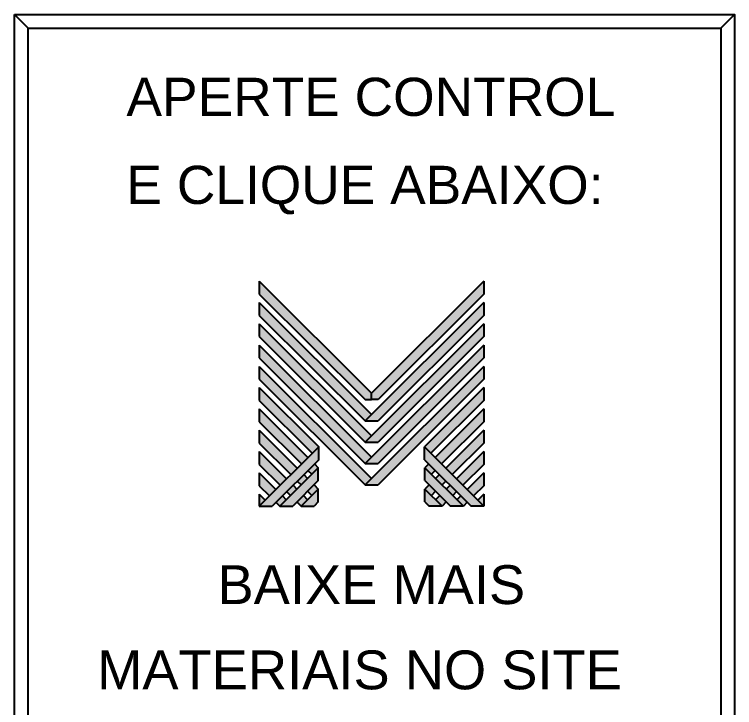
# Model space of a CAD drawing. Header units: millimetres. Extents: x -1637 to 3313, y 823 to 4086.
# Drawn here: x -1637 to 57, y 2455 to 4086 of the extents above; entities that cross this region are included whole.
import ezdxf

# ---------------------------------------------------------------- set-up
doc = ezdxf.new("R2010")
doc.units = ezdxf.units.MM
for name, color, linetype in [('BUCHA DE PASSAGEM', 20, 'Continuous'), ('logo01', 10, 'Continuous'), ('logo02', 250, 'Continuous')]:
    doc.layers.add(name, color=color, linetype=linetype)
doc.styles.get("Standard").update_dxf_attribs({"font": 'arial.ttf'})

# ---------------------------------------------------------------- blocks, each defined once
blk = doc.blocks.new('MESH')
at = {"layer": 'logo01'}
h = blk.add_hatch(color=256, dxfattribs=at)
h.dxf.hatch_style = 1
h.paths.add_polyline_path([(30046, 14087), (30046, 13835), (32119, 11769), (32248, 11769), (32248, 11893)])
h.paths.add_polyline_path([(30046, 13670), (30046, 13418), (32121, 11349), (32248, 11475)])
h.paths.add_polyline_path([(30046, 13253), (30046, 13001), (32121, 10932), (32248, 11058)])
h.paths.add_polyline_path([(30046, 12835), (30046, 12583), (32121, 10515), (32248, 10641)])
h.paths.add_polyline_path([(30046, 12418), (30046, 12166), (32121, 10097), (32248, 10223)])
h.paths.add_polyline_path([(30046, 12001), (30046, 11749), (31084, 10714), (31211, 10840)])
h.paths.add_polyline_path([(30046, 11583), (30046, 11331), (30875, 10505), (31001, 10631)])
h.paths.add_polyline_path([(30046, 11166), (30046, 10914), (30666, 10296), (30792, 10422)])
h.paths.add_polyline_path([(30046, 10749), (30046, 10497), (30456, 10088), (30583, 10214)])
h.paths.add_polyline_path([(30046, 10331), (30046, 10079), (30247, 9879), (30373, 10005)])
h.paths.add_polyline_path([(30164, 9796), (30046, 9914), (30046, 9679)])
h.paths.add_polyline_path([(30574, 9805), (30500, 9879), (30373, 9753), (30448, 9679)])
h.paths.add_polyline_path([(30784, 10013), (30709, 10088), (30583, 9962), (30657, 9887)])
h.paths.add_polyline_path([(30993, 9805), (30910, 9887), (30784, 9761), (30867, 9679)])
h.paths.add_polyline_path([(30993, 10222), (30918, 10296), (30792, 10170), (30867, 10096)])
h.paths.add_polyline_path([(31119, 10096), (30993, 9970), (31076, 9887), (31202, 10013)])
h.paths.add_polyline_path([(31202, 10431), (31128, 10505), (31001, 10379), (31076, 10305)], flags=17)
h.paths.add_polyline_path([(33284, 10840), (33284, 10588), (34196, 9679), (34449, 9679)])
h.paths.add_polyline_path([(33293, 10431), (33293, 10179), (33794, 9679), (34047, 9679)])
h.paths.add_polyline_path([(33293, 10013), (33293, 9761), (33376, 9679), (33628, 9679)], flags=17)
at = {"layer": 'logo02'}
h = blk.add_hatch(color=256, dxfattribs=at)
h.dxf.hatch_style = 1
h.paths.add_polyline_path([(34449, 13835), (34449, 14087), (32248, 11893), (32248, 11769), (32376, 11769)])
h.paths.add_polyline_path([(34449, 13418), (34449, 13670), (32121, 11349), (32374, 11349)])
h.paths.add_polyline_path([(34449, 13001), (34449, 13253), (32121, 10932), (32374, 10932)])
h.paths.add_polyline_path([(34449, 12583), (34449, 12835), (32121, 10515), (32374, 10515)])
h.paths.add_polyline_path([(34449, 12166), (34449, 12418), (32121, 10097), (32374, 10097)])
h.paths.add_polyline_path([(34449, 11749), (34449, 12001), (33284, 10840), (33411, 10714)], flags=17)
h.paths.add_polyline_path([(34449, 11331), (34449, 11583), (33494, 10631), (33620, 10505)], flags=17)
h.paths.add_polyline_path([(34449, 10914), (34449, 11166), (33703, 10422), (33829, 10296)], flags=17)
h.paths.add_polyline_path([(34449, 10497), (34449, 10749), (33912, 10214), (34039, 10088)])
h.paths.add_polyline_path([(34449, 10331), (34122, 10005), (34248, 9879), (34449, 10079)])
h.paths.add_polyline_path([(33577, 10296), (33502, 10222), (33628, 10096), (33703, 10170)])
h.paths.add_polyline_path([(33367, 10505), (33293, 10431), (33419, 10305), (33494, 10379)], flags=17)
h.paths.add_polyline_path([(33376, 10096), (33293, 10013), (33419, 9887), (33502, 9970)])
h.paths.add_polyline_path([(33786, 10088), (33711, 10013), (33838, 9887), (33912, 9962)])
h.paths.add_polyline_path([(33585, 9887), (33502, 9805), (33628, 9679), (33711, 9761)])
h.paths.add_polyline_path([(33995, 9879), (33921, 9805), (34047, 9679), (34122, 9753)])
h.paths.add_polyline_path([(34449, 9914), (34331, 9796), (34449, 9679)])
h.paths.add_polyline_path([(31202, 10013), (30867, 9679), (31119, 9679), (31202, 9761)], flags=17)
h.paths.add_polyline_path([(31202, 10179), (31202, 10431), (30448, 9679), (30701, 9679)])
h.paths.add_polyline_path([(31211, 10588), (31211, 10840), (30046, 9679), (30299, 9679)])
at = {"layer": 'logo01'}
for p, q in [((30046, 14087), (30046, 13835)), ((30046, 14087), (32248, 11893)), ((30046, 13835), (32119, 11769)), ((30046, 13670), (30046, 13418)), ((30046, 13670), (32248, 11475)), ((30046, 13418), (32121, 11349)), ((30046, 13253), (30046, 13001)), ((30046, 13253), (32248, 11058)), ((30046, 13001), (32121, 10932)), ((30046, 12835), (30046, 12583)), ((30046, 12835), (32248, 10641)), ((30046, 12583), (32121, 10515)), ((30046, 12418), (30046, 12166)), ((30046, 12418), (32248, 10223)), ((30046, 12166), (32121, 10097)), ((30046, 12001), (30046, 11749)), ((30046, 12001), (31211, 10840)), ((30046, 11749), (31084, 10714)), ((32119, 11769), (32248, 11769)), ((30046, 11583), (30046, 11331)), ((30046, 11583), (31001, 10631)), ((30046, 11331), (30875, 10505)), ((30046, 11166), (30046, 10914)), ((30046, 11166), (30792, 10422)), ((30046, 10914), (30666, 10296)), ((30046, 10749), (30046, 10497)), ((30046, 10749), (30583, 10214)), ((33284, 10840), (34449, 9679)), ((33284, 10588), (33284, 10840)), ((33284, 10588), (34196, 9679)), ((30046, 10497), (30456, 10088)), ((31128, 10505), (31202, 10431)), ((30046, 10331), (30046, 10079)), ((30046, 10331), (30373, 10005)), ((31001, 10379), (31076, 10305)), ((33293, 10431), (34047, 9679)), ((33293, 10179), (33293, 10431)), ((30792, 10170), (30867, 10096)), ((30918, 10296), (30993, 10222)), ((33293, 10179), (33794, 9679)), ((30046, 10079), (30247, 9879)), ((30709, 10088), (30784, 10013)), ((31119, 10096), (31202, 10013)), ((30046, 9914), (30046, 9679)), ((30046, 9914), (30164, 9796)), ((30583, 9962), (30657, 9887)), ((30910, 9887), (30993, 9805)), ((30993, 9970), (31076, 9887)), ((33293, 10013), (33628, 9679)), ((33293, 9761), (33293, 10013)), ((30373, 9753), (30448, 9679)), ((30500, 9879), (30574, 9805)), ((30784, 9761), (30867, 9679)), ((33293, 9761), (33376, 9679)), ((33628, 9679), (33376, 9679)), ((34047, 9679), (33794, 9679)), ((34449, 9679), (34196, 9679))]:
    blk.add_line(p, q, dxfattribs=at)
at = {"layer": 'logo02'}
for p, q in [((34449, 14087), (32248, 11893)), ((34449, 14087), (34449, 13835)), ((34449, 13835), (32376, 11769)), ((34449, 13670), (32121, 11349)), ((34449, 13670), (34449, 13418)), ((34449, 13418), (32374, 11349)), ((34449, 13253), (32121, 10932)), ((34449, 13253), (34449, 13001)), ((34449, 13001), (32374, 10932)), ((34449, 12835), (32121, 10515)), ((34449, 12835), (34449, 12583)), ((34449, 12583), (32374, 10515)), ((34449, 12418), (32121, 10097)), ((34449, 12418), (34449, 12166)), ((34449, 12166), (32374, 10097)), ((34449, 12001), (33284, 10840)), ((34449, 12001), (34449, 11749)), ((32248, 11769), (32248, 11893)), ((32376, 11769), (32248, 11769)), ((34449, 11749), (33411, 10714)), ((34449, 11583), (33494, 10631)), ((34449, 11583), (34449, 11331)), ((32121, 11349), (32374, 11349)), ((34449, 11331), (33620, 10505)), ((34449, 11166), (33703, 10422)), ((34449, 11166), (34449, 10914)), ((32121, 10932), (32374, 10932)), ((34449, 10914), (33829, 10296)), ((31211, 10840), (30046, 9679)), ((31211, 10588), (31211, 10840)), ((34449, 10749), (33912, 10214)), ((34449, 10749), (34449, 10497)), ((31211, 10588), (30299, 9679)), ((32121, 10515), (32374, 10515)), ((33367, 10505), (33293, 10431)), ((34449, 10497), (34039, 10088)), ((31202, 10431), (30448, 9679)), ((31202, 10179), (31202, 10431)), ((33494, 10379), (33419, 10305)), ((34449, 10331), (34122, 10005)), ((34449, 10331), (34449, 10079)), ((31202, 10179), (30701, 9679)), ((33577, 10296), (33502, 10222)), ((33703, 10170), (33628, 10096)), ((32121, 10097), (32374, 10097)), ((33376, 10096), (33293, 10013)), ((33786, 10088), (33711, 10013)), ((34449, 10079), (34248, 9879)), ((31202, 10013), (30867, 9679)), ((31202, 9761), (31202, 10013)), ((33502, 9970), (33419, 9887)), ((33585, 9887), (33502, 9805)), ((33912, 9962), (33838, 9887)), ((34449, 9914), (34331, 9796)), ((34449, 9914), (34449, 9679)), ((31202, 9761), (31119, 9679)), ((33711, 9761), (33628, 9679)), ((33995, 9879), (33921, 9805)), ((34122, 9753), (34047, 9679)), ((30046, 9679), (30299, 9679)), ((30448, 9679), (30701, 9679)), ((30867, 9679), (31119, 9679))]:
    blk.add_line(p, q, dxfattribs=at)

msp = doc.modelspace()

# ---------------------------------------------------------------- linework, layer by layer
at = {"layer": 'BUCHA DE PASSAGEM'}
for p, q in [((-1604.5, 4053.6), (-1637, 4086)), ((24.7, 4053.6), (57.1, 4086))]:
    msp.add_line(p, q, dxfattribs=at)
for points in [[(-1637, 4086), (57.1, 4086), (57.1, 854.4), (-1637, 854.4)], [(-1604.5, 4053.6), (24.7, 4053.6), (24.7, 886.8), (-1604.5, 886.8)]]:
    msp.add_lwpolyline(points, close=True, dxfattribs=at)

# ---------------------------------------------------------------- block references
at = {"xscale": 0.1200291143576318, "yscale": 0.1200291143576318, "zscale": 0.1200291143576318}
msp.add_blockref('MESH', (-4667.4, 1767.1), dxfattribs=at)

# ---------------------------------------------------------------- texts
at = {"layer": 'BUCHA DE PASSAGEM'}
for s, height, p in [('APERTE CONTROL', 89.797, (-1373.4, 3847.1)), ('E CLIQUE ABAIXO:', 89.797, (-1373.4, 3639.9)), ('BAIXE MAIS', 91.41, (-1159.3, 2698.3)), ('MATERIAIS NO SITE', 91.413, (-1442.4, 2497.7))]:
    msp.add_text(s, height=height, dxfattribs=at).set_placement(p)

doc.saveas('drawing.dxf')
